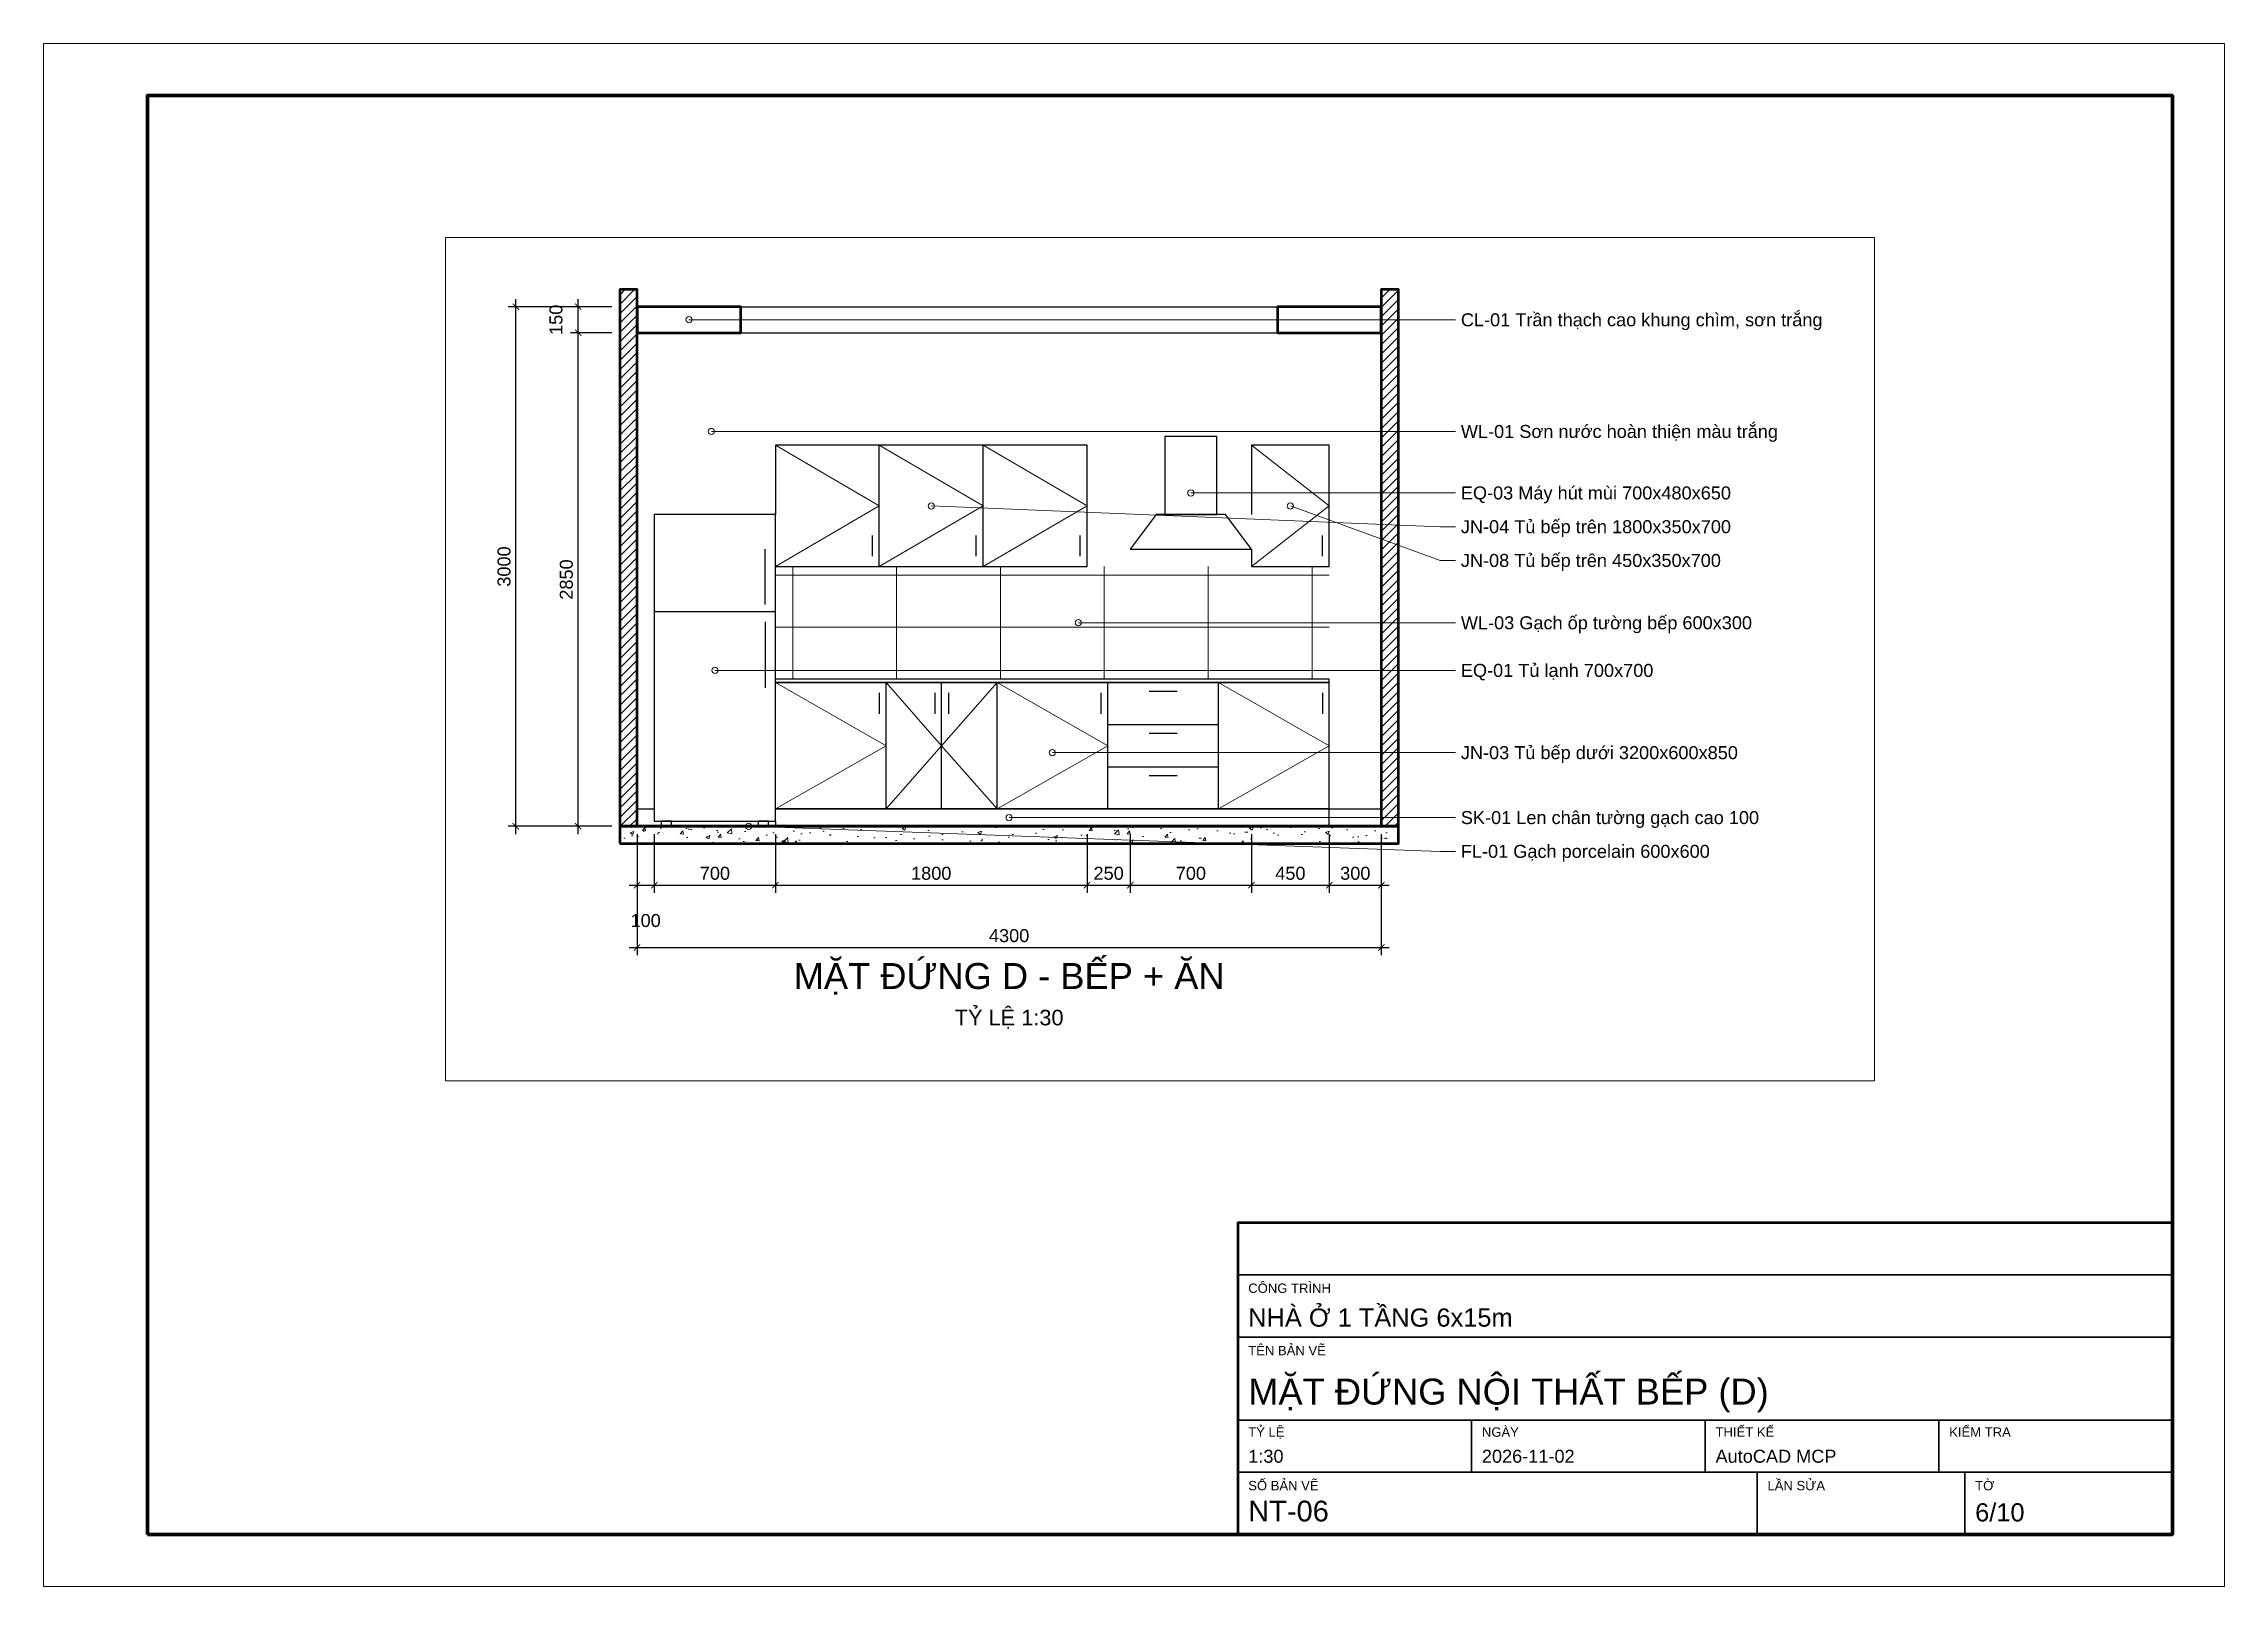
# Paper-space layout 'NT-06' of a CAD drawing. Header units: millimetres. Extents: x 0 to 420, y 0 to 297.
# The model-space entities are those that its viewports show. They can reach past a viewport. Long polylines and large blocks are cut down to what shows.
import ezdxf
from ezdxf.enums import TextEntityAlignment as Align

# ---------------------------------------------------------------- set-up
doc = ezdxf.new("R2010")
doc.units = ezdxf.units.MM
doc.header["$LTSCALE"] = 40
doc.linetypes.add('HIDDEN', pattern=[9.525, 6.35, -3.175])
for name, color, linetype, lineweight in [('A-ANNO-DIMS', 1, 'Continuous', 18), ('A-ANNO-NOTE', 7, 'Continuous', 18), ('A-ANNO-TEXT', 7, 'Continuous', 18), ('A-ANNO-TTLB', 7, 'Continuous', 35), ('A-ELEV', 7, 'Continuous', 25), ('A-ELEV-OTLN', 7, 'Continuous', 50), ('A-ELEV-PATT', 8, 'Continuous', 9), ('A-HIDD', 8, 'HIDDEN', 18), ('A-SECT', 7, 'Continuous', 50), ('A-SECT-PATT', 8, 'Continuous', 9)]:
    doc.layers.add(name, color=color, linetype=linetype, lineweight=lineweight)
doc.layers.add('A-ANNO-VPRT', color=8, linetype='Continuous', lineweight=9, plot=False)
doc.styles.add('MCP-ARIAL', font='arial.ttf')
doc.dimstyles.new('MCP-1-30', dxfattribs={"dimscale": 30, "dimtxt": 2.5, "dimasz": 1.2, "dimexe": 1.5, "dimexo": 1.5, "dimgap": 1, "dimtad": 1, "dimdec": 0, "dimdsep": 46, "dimtxsty": 'MCP-ARIAL', "dimblk": 'ARCHTICK', "dimblk1": 'ARCHTICK', "dimblk2": 'ARCHTICK', "dimcen": 0.09, "dimdle": 1.5, "dimclrd": 256, "dimclre": 256, "dimclrt": 256, "dimadec": 0, "dimazin": 0, "dimtfac": 1, "dimtdec": 4, "dimtmove": 2, "dimatfit": 3, "dimfxl": 1, "dimtolj": 1, "dimtzin": 0, "dimarcsym": 0})

# ---------------------------------------------------------------- blocks, each defined once
blk = doc.blocks.new('_ArchTick')
at = {"color": 0, "linetype": 'ByBlock', "const_width": 0.15}
blk.add_lwpolyline([(-0.5, -0.5), (0.5, 0.5)], dxfattribs=at)
blk = doc.blocks.new('*D178')
at = {"layer": 'A-ANNO-DIMS', "lineweight": -2, "transparency": 16777216}
for p, q in [((155398, -49709), (155398, -50049)), ((155498, -49709), (155498, -50049)), ((155353, -50004), (155543, -50004))]:
    blk.add_line(p, q, dxfattribs=at)
at = {"layer": 'Defpoints', "color": 0, "transparency": 16777216}
for p in [(155398, -49664), (155498, -49664), (155498, -50004)]:
    blk.add_point(p, dxfattribs=at)
at = {"layer": 'A-ANNO-DIMS', "lineweight": -2, "transparency": 16777216, "xscale": 36, "yscale": 36, "zscale": 36, "rotation": 180}
blk.add_blockref('_ArchTick', (155398, -50004), dxfattribs=at)
at = {"layer": 'A-ANNO-DIMS', "lineweight": -2, "transparency": 16777216, "xscale": 36, "yscale": 36, "zscale": 36}
blk.add_blockref('_ArchTick', (155498, -50004), dxfattribs=at)
at = {"layer": 'A-ANNO-DIMS', "transparency": 16777216, "insert": (155448, -50209), "char_height": 75, "attachment_point": 5, "style": 'MCP-ARIAL'}
blk.add_mtext('\\A1;100', dxfattribs=at)
blk = doc.blocks.new('*D179')
at = {"layer": 'A-ANNO-DIMS', "lineweight": -2, "transparency": 16777216}
for p, q in [((155498, -49709), (155498, -50049)), ((156198, -49709), (156198, -50049)), ((155453, -50004), (156243, -50004))]:
    blk.add_line(p, q, dxfattribs=at)
at = {"layer": 'Defpoints', "color": 0, "transparency": 16777216}
for p in [(155498, -49664), (156198, -49664), (156198, -50004)]:
    blk.add_point(p, dxfattribs=at)
at = {"layer": 'A-ANNO-DIMS', "lineweight": -2, "transparency": 16777216, "xscale": 36, "yscale": 36, "zscale": 36, "rotation": 180}
blk.add_blockref('_ArchTick', (155498, -50004), dxfattribs=at)
at = {"layer": 'A-ANNO-DIMS', "lineweight": -2, "transparency": 16777216, "xscale": 36, "yscale": 36, "zscale": 36}
blk.add_blockref('_ArchTick', (156198, -50004), dxfattribs=at)
at = {"layer": 'A-ANNO-DIMS', "transparency": 16777216, "insert": (155848, -49936), "char_height": 75, "attachment_point": 5, "style": 'MCP-ARIAL'}
blk.add_mtext('\\A1;700', dxfattribs=at)
blk = doc.blocks.new('*D180')
at = {"layer": 'A-ANNO-DIMS', "lineweight": -2, "transparency": 16777216}
for p, q in [((156198, -49709), (156198, -50049)), ((157998, -49709), (157998, -50049)), ((156153, -50004), (158043, -50004))]:
    blk.add_line(p, q, dxfattribs=at)
at = {"layer": 'Defpoints', "color": 0, "transparency": 16777216}
for p in [(156198, -49664), (157998, -49664), (157998, -50004)]:
    blk.add_point(p, dxfattribs=at)
at = {"layer": 'A-ANNO-DIMS', "lineweight": -2, "transparency": 16777216, "xscale": 36, "yscale": 36, "zscale": 36, "rotation": 180}
blk.add_blockref('_ArchTick', (156198, -50004), dxfattribs=at)
at = {"layer": 'A-ANNO-DIMS', "lineweight": -2, "transparency": 16777216, "xscale": 36, "yscale": 36, "zscale": 36}
blk.add_blockref('_ArchTick', (157998, -50004), dxfattribs=at)
at = {"layer": 'A-ANNO-DIMS', "transparency": 16777216, "insert": (157098, -49936), "char_height": 75, "attachment_point": 5, "style": 'MCP-ARIAL'}
blk.add_mtext('\\A1;1800', dxfattribs=at)
blk = doc.blocks.new('*D181')
at = {"layer": 'A-ANNO-DIMS', "lineweight": -2, "transparency": 16777216}
for p, q in [((157998, -49709), (157998, -50049)), ((158248, -49709), (158248, -50049)), ((157953, -50004), (158293, -50004))]:
    blk.add_line(p, q, dxfattribs=at)
at = {"layer": 'Defpoints', "color": 0, "transparency": 16777216}
for p in [(157998, -49664), (158248, -49664), (158248, -50004)]:
    blk.add_point(p, dxfattribs=at)
at = {"layer": 'A-ANNO-DIMS', "lineweight": -2, "transparency": 16777216, "xscale": 36, "yscale": 36, "zscale": 36, "rotation": 180}
blk.add_blockref('_ArchTick', (157998, -50004), dxfattribs=at)
at = {"layer": 'A-ANNO-DIMS', "lineweight": -2, "transparency": 16777216, "xscale": 36, "yscale": 36, "zscale": 36}
blk.add_blockref('_ArchTick', (158248, -50004), dxfattribs=at)
at = {"layer": 'A-ANNO-DIMS', "transparency": 16777216, "insert": (158123, -49936), "char_height": 75, "attachment_point": 5, "style": 'MCP-ARIAL'}
blk.add_mtext('\\A1;250', dxfattribs=at)
blk = doc.blocks.new('*D182')
at = {"layer": 'A-ANNO-DIMS', "lineweight": -2, "transparency": 16777216}
for p, q in [((158248, -49709), (158248, -50049)), ((158948, -49709), (158948, -50049)), ((158203, -50004), (158993, -50004))]:
    blk.add_line(p, q, dxfattribs=at)
at = {"layer": 'Defpoints', "color": 0, "transparency": 16777216}
for p in [(158248, -49664), (158948, -49664), (158948, -50004)]:
    blk.add_point(p, dxfattribs=at)
at = {"layer": 'A-ANNO-DIMS', "lineweight": -2, "transparency": 16777216, "xscale": 36, "yscale": 36, "zscale": 36, "rotation": 180}
blk.add_blockref('_ArchTick', (158248, -50004), dxfattribs=at)
at = {"layer": 'A-ANNO-DIMS', "lineweight": -2, "transparency": 16777216, "xscale": 36, "yscale": 36, "zscale": 36}
blk.add_blockref('_ArchTick', (158948, -50004), dxfattribs=at)
at = {"layer": 'A-ANNO-DIMS', "transparency": 16777216, "insert": (158598, -49936), "char_height": 75, "attachment_point": 5, "style": 'MCP-ARIAL'}
blk.add_mtext('\\A1;700', dxfattribs=at)
blk = doc.blocks.new('*D183')
at = {"layer": 'A-ANNO-DIMS', "lineweight": -2, "transparency": 16777216}
for p, q in [((158948, -49709), (158948, -50049)), ((159398, -49709), (159398, -50049)), ((158903, -50004), (159443, -50004))]:
    blk.add_line(p, q, dxfattribs=at)
at = {"layer": 'Defpoints', "color": 0, "transparency": 16777216}
for p in [(158948, -49664), (159398, -49664), (159398, -50004)]:
    blk.add_point(p, dxfattribs=at)
at = {"layer": 'A-ANNO-DIMS', "lineweight": -2, "transparency": 16777216, "xscale": 36, "yscale": 36, "zscale": 36, "rotation": 180}
blk.add_blockref('_ArchTick', (158948, -50004), dxfattribs=at)
at = {"layer": 'A-ANNO-DIMS', "lineweight": -2, "transparency": 16777216, "xscale": 36, "yscale": 36, "zscale": 36}
blk.add_blockref('_ArchTick', (159398, -50004), dxfattribs=at)
at = {"layer": 'A-ANNO-DIMS', "transparency": 16777216, "insert": (159173, -49936), "char_height": 75, "attachment_point": 5, "style": 'MCP-ARIAL'}
blk.add_mtext('\\A1;450', dxfattribs=at)
blk = doc.blocks.new('*D184')
at = {"layer": 'A-ANNO-DIMS', "lineweight": -2, "transparency": 16777216}
for p, q in [((159398, -49709), (159398, -50049)), ((159698, -49709), (159698, -50049)), ((159353, -50004), (159743, -50004))]:
    blk.add_line(p, q, dxfattribs=at)
at = {"layer": 'Defpoints', "color": 0, "transparency": 16777216}
for p in [(159398, -49664), (159698, -49664), (159698, -50004)]:
    blk.add_point(p, dxfattribs=at)
at = {"layer": 'A-ANNO-DIMS', "lineweight": -2, "transparency": 16777216, "xscale": 36, "yscale": 36, "zscale": 36, "rotation": 180}
blk.add_blockref('_ArchTick', (159398, -50004), dxfattribs=at)
at = {"layer": 'A-ANNO-DIMS', "lineweight": -2, "transparency": 16777216, "xscale": 36, "yscale": 36, "zscale": 36}
blk.add_blockref('_ArchTick', (159698, -50004), dxfattribs=at)
at = {"layer": 'A-ANNO-DIMS', "transparency": 16777216, "insert": (159548, -49936), "char_height": 75, "attachment_point": 5, "style": 'MCP-ARIAL'}
blk.add_mtext('\\A1;300', dxfattribs=at)
blk = doc.blocks.new('*D185')
at = {"layer": 'A-ANNO-DIMS', "lineweight": -2, "transparency": 16777216}
for p, q in [((155398, -49709), (155398, -50409)), ((159698, -49709), (159698, -50409)), ((155353, -50364), (159743, -50364))]:
    blk.add_line(p, q, dxfattribs=at)
at = {"layer": 'Defpoints', "color": 0, "transparency": 16777216}
for p in [(155398, -49664), (159698, -49664), (159698, -50364)]:
    blk.add_point(p, dxfattribs=at)
at = {"layer": 'A-ANNO-DIMS', "lineweight": -2, "transparency": 16777216, "xscale": 36, "yscale": 36, "zscale": 36, "rotation": 180}
blk.add_blockref('_ArchTick', (155398, -50364), dxfattribs=at)
at = {"layer": 'A-ANNO-DIMS', "lineweight": -2, "transparency": 16777216, "xscale": 36, "yscale": 36, "zscale": 36}
blk.add_blockref('_ArchTick', (159698, -50364), dxfattribs=at)
at = {"layer": 'A-ANNO-DIMS', "transparency": 16777216, "insert": (157548, -50296), "char_height": 75, "attachment_point": 5, "style": 'MCP-ARIAL'}
blk.add_mtext('\\A1;4300', dxfattribs=at)
blk = doc.blocks.new('*D186')
at = {"layer": 'A-ANNO-DIMS', "lineweight": -2, "transparency": 16777216}
for p, q in [((155253, -46814), (155013, -46814)), ((155058, -49709), (155058, -46769)), ((155253, -49664), (155013, -49664))]:
    blk.add_line(p, q, dxfattribs=at)
at = {"layer": 'Defpoints', "color": 0, "transparency": 16777216}
for p in [(155058, -46814), (155298, -46814), (155298, -49664)]:
    blk.add_point(p, dxfattribs=at)
at = {"layer": 'A-ANNO-DIMS', "lineweight": -2, "transparency": 16777216, "xscale": 36, "yscale": 36, "zscale": 36}
for p, rotation in [((155058, -46814), 90), ((155058, -49664), 270)]:
    blk.add_blockref('_ArchTick', p, dxfattribs=dict(at, rotation=rotation))
at = {"layer": 'A-ANNO-DIMS', "transparency": 16777216, "insert": (154990, -48239), "char_height": 75, "attachment_point": 5, "rotation": 90, "style": 'MCP-ARIAL'}
blk.add_mtext('\\A1;2850', dxfattribs=at)
blk = doc.blocks.new('*D187')
at = {"layer": 'A-ANNO-DIMS', "lineweight": -2, "transparency": 16777216}
for p, q in [((155058, -46859), (155058, -46619)), ((155253, -46664), (155013, -46664)), ((155253, -46814), (155013, -46814))]:
    blk.add_line(p, q, dxfattribs=at)
at = {"layer": 'Defpoints', "color": 0, "transparency": 16777216}
for p in [(155058, -46664), (155298, -46664), (155298, -46814)]:
    blk.add_point(p, dxfattribs=at)
at = {"layer": 'A-ANNO-DIMS', "lineweight": -2, "transparency": 16777216, "xscale": 36, "yscale": 36, "zscale": 36}
for p, rotation in [((155058, -46664), 90), ((155058, -46814), 270)]:
    blk.add_blockref('_ArchTick', p, dxfattribs=dict(at, rotation=rotation))
at = {"layer": 'A-ANNO-DIMS', "transparency": 16777216, "insert": (154930, -46739), "char_height": 75, "attachment_point": 5, "rotation": 90, "style": 'MCP-ARIAL'}
blk.add_mtext('\\A1;150', dxfattribs=at)
blk = doc.blocks.new('*D188')
at = {"layer": 'A-ANNO-DIMS', "lineweight": -2, "transparency": 16777216}
for p, q in [((154698, -49709), (154698, -46619)), ((155253, -46664), (154653, -46664)), ((155253, -49664), (154653, -49664))]:
    blk.add_line(p, q, dxfattribs=at)
at = {"layer": 'Defpoints', "color": 0, "transparency": 16777216}
for p in [(154698, -46664), (155298, -46664), (155298, -49664)]:
    blk.add_point(p, dxfattribs=at)
at = {"layer": 'A-ANNO-DIMS', "lineweight": -2, "transparency": 16777216, "xscale": 36, "yscale": 36, "zscale": 36}
for p, rotation in [((154698, -46664), 90), ((154698, -49664), 270)]:
    blk.add_blockref('_ArchTick', p, dxfattribs=dict(at, rotation=rotation))
at = {"layer": 'A-ANNO-DIMS', "transparency": 16777216, "insert": (154630, -48164), "char_height": 75, "attachment_point": 5, "rotation": 90, "style": 'MCP-ARIAL'}
blk.add_mtext('\\A1;3000', dxfattribs=at)

msp = doc.modelspace()

# ---------------------------------------------------------------- hatches: boundary and pattern name
at = {"layer": 'A-SECT-PATT'}
h = msp.add_hatch(dxfattribs=at)
h.set_pattern_fill('ANSI31', color=256, scale=12, style=0)
h.paths.add_polyline_path([(155297.98, -49663.86), (155397.98, -49663.86), (155397.98, -46563.86), (155297.98, -46563.86)], flags=16)
h = msp.add_hatch(dxfattribs=at)
h.set_pattern_fill('ANSI31', color=256, scale=12, style=0)
h.paths.add_polyline_path([(159697.98, -49663.86), (159797.98, -49663.86), (159797.98, -46563.86), (159697.98, -46563.86)], flags=16)
h = msp.add_hatch(dxfattribs=at)
h.set_pattern_fill('AR-CONC', color=256, scale=1.2, style=0)
h.paths.add_polyline_path([(155297.98, -49763.86), (159797.98, -49763.86), (159797.98, -49663.86), (155297.98, -49663.86)], flags=16)

# ---------------------------------------------------------------- linework, layer by layer
at = {"layer": 'A-ANNO-NOTE'}
for points in [[(155697.98, -46738.86), (160037.98, -46738.86), (160127.98, -46738.86)], [(155827.98, -47383.86), (160037.98, -47383.86), (160127.98, -47383.86)], [(158597.98, -47738.86), (160037.98, -47738.86), (160127.98, -47738.86)], [(157097.98, -47813.86), (160037.98, -47933.86), (160127.98, -47933.86)], [(159172.98, -47813.86), (160037.98, -48128.86), (160127.98, -48128.86)], [(157947.98, -48488.86), (160037.98, -48488.86), (160127.98, -48488.86)], [(155847.98, -48763.86), (160037.98, -48763.86), (160127.98, -48763.86)], [(157797.98, -49238.86), (160037.98, -49238.86), (160127.98, -49238.86)], [(157547.98, -49613.86), (160037.98, -49613.86), (160127.98, -49613.86)], [(156042.98, -49663.86), (160037.98, -49808.86), (160127.98, -49808.86)]]:
    msp.add_lwpolyline(points, dxfattribs=at)
for centre in [(155697.98, -46738.86), (155827.98, -47383.86), (158597.98, -47738.86), (157097.98, -47813.86), (159172.98, -47813.86), (157947.98, -48488.86), (155847.98, -48763.86), (157797.98, -49238.86), (157547.98, -49613.86), (156042.98, -49663.86)]:
    msp.add_circle(centre, 18, dxfattribs=at)
at = {"layer": 'A-ELEV'}
for p, q in [((155397.98, -46663.86), (159697.98, -46663.86)), ((155997.98, -46813.86), (155997.98, -46663.86)), ((159097.98, -46813.86), (159097.98, -46663.86)), ((155397.98, -46813.86), (159697.98, -46813.86)), ((156797.98, -47463.86), (156197.98, -47463.86)), ((156197.98, -47463.86), (156197.98, -47863.86)), ((156797.98, -48163.86), (156797.98, -47463.86)), ((157397.98, -47463.86), (156797.98, -47463.86)), ((157397.98, -48163.86), (157397.98, -47463.86)), ((157997.98, -47463.86), (157397.98, -47463.86)), ((157997.98, -48163.86), (157997.98, -47463.86)), ((158747.98, -47413.86), (158447.98, -47413.86)), ((158447.98, -47413.86), (158447.98, -47863.86)), ((158747.98, -47863.86), (158747.98, -47413.86)), ((159397.98, -47463.86), (158947.98, -47463.86)), ((158947.98, -47463.86), (158947.98, -47863.86)), ((159397.98, -48163.86), (159397.98, -47463.86)), ((156197.98, -47863.86), (155497.98, -47863.86)), ((155497.98, -47863.86), (155497.98, -49633.86)), ((156197.98, -49633.86), (156197.98, -47863.86)), ((158397.98, -47863.86), (158247.98, -48063.86)), ((158797.98, -47863.86), (158397.98, -47863.86)), ((158447.98, -47863.86), (158747.98, -47863.86)), ((158947.98, -48063.86), (158797.98, -47863.86)), ((156757.98, -48103.86), (156757.98, -47983.86)), ((157357.98, -48103.86), (157357.98, -47983.86)), ((157957.98, -48103.86), (157957.98, -47983.86)), ((159357.98, -48103.86), (159357.98, -47983.86)), ((156137.98, -48383.86), (156137.98, -48063.86)), ((158247.98, -48063.86), (158947.98, -48063.86)), ((158947.98, -48063.86), (158947.98, -48163.86)), ((156197.98, -48163.86), (156797.98, -48163.86)), ((156797.98, -48163.86), (157397.98, -48163.86)), ((157397.98, -48163.86), (157997.98, -48163.86)), ((158947.98, -48163.86), (159397.98, -48163.86)), ((155497.98, -48423.86), (156197.98, -48423.86)), ((156137.98, -48483.86), (156137.98, -48863.86)), ((159397.98, -48813.86), (156197.98, -48813.86)), ((156197.98, -48833.86), (159397.98, -48833.86)), ((156837.98, -48833.86), (156197.98, -48833.86)), ((156837.98, -49563.86), (156837.98, -48833.86)), ((157477.98, -48833.86), (156837.98, -48833.86)), ((157157.98, -49563.86), (157157.98, -48833.86)), ((157477.98, -49563.86), (157477.98, -48833.86)), ((158117.98, -48833.86), (157477.98, -48833.86)), ((158117.98, -49563.86), (158117.98, -48833.86)), ((158757.98, -48833.86), (158117.98, -48833.86)), ((158357.98, -48883.86), (158517.98, -48883.86)), ((158757.98, -49563.86), (158757.98, -48833.86)), ((159397.98, -48833.86), (158757.98, -48833.86)), ((159397.98, -48833.86), (159397.98, -48813.86)), ((159397.98, -49563.86), (159397.98, -48833.86)), ((156797.98, -48893.86), (156797.98, -49013.86)), ((157117.98, -48893.86), (157117.98, -49013.86)), ((157197.98, -48893.86), (157197.98, -49013.86)), ((158077.98, -48893.86), (158077.98, -49013.86)), ((159357.98, -48893.86), (159357.98, -49013.86)), ((158117.98, -49077.19), (158757.98, -49077.19)), ((158357.98, -49127.19), (158517.98, -49127.19)), ((158117.98, -49320.52), (158757.98, -49320.52)), ((158357.98, -49370.52), (158517.98, -49370.52)), ((155397.98, -49563.86), (155497.98, -49563.86)), ((155497.98, -49633.86), (156197.98, -49633.86)), ((155597.98, -49633.86), (155537.98, -49633.86)), ((155537.98, -49633.86), (155537.98, -49663.86)), ((155597.98, -49663.86), (155597.98, -49633.86)), ((156157.98, -49633.86), (156097.98, -49633.86)), ((156097.98, -49633.86), (156097.98, -49663.86)), ((156157.98, -49663.86), (156157.98, -49633.86)), ((159397.98, -49563.86), (156197.98, -49563.86)), ((156197.98, -49563.86), (156837.98, -49563.86)), ((156197.98, -49633.86), (156197.98, -49663.86)), ((156837.98, -49563.86), (157477.98, -49563.86)), ((157477.98, -49563.86), (158117.98, -49563.86)), ((158117.98, -49563.86), (158757.98, -49563.86)), ((158757.98, -49563.86), (159397.98, -49563.86)), ((159397.98, -49563.86), (159697.98, -49563.86)), ((159397.98, -49663.86), (159397.98, -49563.86)), ((155537.98, -49663.86), (155597.98, -49663.86)), ((156097.98, -49663.86), (156157.98, -49663.86)), ((156197.98, -49663.86), (159397.98, -49663.86))]:
    msp.add_line(p, q, dxfattribs=at)
at = {"layer": 'A-ELEV-OTLN'}
msp.add_line((155397.98, -49663.86), (159697.98, -49663.86), dxfattribs=at)
at = {"layer": 'A-ELEV-PATT'}
for p, q in [((156197.98, -48213.86), (159397.98, -48213.86)), ((156297.98, -48813.86), (156297.98, -48163.86)), ((156897.98, -48813.86), (156897.98, -48163.86)), ((157497.98, -48813.86), (157497.98, -48163.86)), ((158097.98, -48813.86), (158097.98, -48163.86)), ((158697.98, -48813.86), (158697.98, -48163.86)), ((159297.98, -48813.86), (159297.98, -48163.86)), ((156197.98, -48513.86), (159397.98, -48513.86))]:
    msp.add_line(p, q, dxfattribs=at)
at = {"layer": 'A-HIDD', "ltscale": 0.3}
for p, q in [((156797.98, -47813.86), (156197.98, -47463.86)), ((157397.98, -47813.86), (156797.98, -47463.86)), ((157997.98, -47813.86), (157397.98, -47463.86)), ((159397.98, -47813.86), (158947.98, -47463.86)), ((156197.98, -48163.86), (156797.98, -47813.86)), ((156797.98, -48163.86), (157397.98, -47813.86)), ((157397.98, -48163.86), (157997.98, -47813.86)), ((158947.98, -48163.86), (159397.98, -47813.86)), ((156837.98, -49198.86), (156197.98, -48833.86)), ((157157.98, -49198.86), (156837.98, -48833.86)), ((157157.98, -49198.86), (157477.98, -48833.86)), ((158117.98, -49198.86), (157477.98, -48833.86)), ((159397.98, -49198.86), (158757.98, -48833.86)), ((156197.98, -49563.86), (156837.98, -49198.86)), ((156837.98, -49563.86), (157157.98, -49198.86)), ((157477.98, -49563.86), (157157.98, -49198.86)), ((157477.98, -49563.86), (158117.98, -49198.86)), ((158757.98, -49563.86), (159397.98, -49198.86))]:
    msp.add_line(p, q, dxfattribs=at)
at = {"layer": 'A-SECT'}
for points in [[(155297.98, -49663.86), (155397.98, -49663.86), (155397.98, -46563.86), (155297.98, -46563.86)], [(159697.98, -49663.86), (159797.98, -49663.86), (159797.98, -46563.86), (159697.98, -46563.86)], [(155397.98, -46813.86), (155997.98, -46813.86), (155997.98, -46663.86), (155397.98, -46663.86)], [(159097.98, -46813.86), (159697.98, -46813.86), (159697.98, -46663.86), (159097.98, -46663.86)], [(155297.98, -49763.86), (159797.98, -49763.86), (159797.98, -49663.86), (155297.98, -49663.86)]]:
    msp.add_lwpolyline(points, close=True, dxfattribs=at)

# ---------------------------------------------------------------- texts
at = {"layer": 'A-ANNO-NOTE', "style": 'MCP-ARIAL'}
for s, p in [('CL-01 Trần thạch cao khung chìm, sơn trắng', (160157.98, -46738.86)), ('WL-01 Sơn nước hoàn thiện màu trắng', (160157.98, -47383.86)), ('EQ-03 Máy hút mùi 700x480x650', (160157.98, -47738.86)), ('JN-04 Tủ bếp trên 1800x350x700', (160157.98, -47933.86)), ('JN-08 Tủ bếp trên 450x350x700', (160157.98, -48128.86)), ('WL-03 Gạch ốp tường bếp 600x300', (160157.98, -48488.86)), ('EQ-01 Tủ lạnh 700x700', (160157.98, -48763.86)), ('JN-03 Tủ bếp dưới 3200x600x850', (160157.98, -49238.86)), ('SK-01 Len chân tường gạch cao 100', (160157.98, -49613.86)), ('FL-01 Gạch porcelain 600x600', (160157.98, -49808.86))]:
    msp.add_text(s, height=75, dxfattribs=at).set_placement(p, align=Align.MIDDLE_LEFT)
at = {"layer": 'A-ANNO-TEXT', "style": 'MCP-ARIAL'}
for s, height, p in [('MẶT ĐỨNG D - BẾP + ĂN', 150, (157547.98, -50603.86)), ('TỶ LỆ 1:30', 90, (157547.98, -50813.86))]:
    msp.add_text(s, height=height, dxfattribs=at).set_placement(p, align=Align.CENTER)

# ---------------------------------------------------------------- dimensions: what is measured, and where the dimension line sits
at = {"layer": 'A-ANNO-DIMS'}
for base, p1, p2, picture, middle in [((154697.98, -46663.86), (155297.98, -49663.86), (155297.98, -46663.86), '*D188', (154629.661, -48163.86)), ((155057.98, -46663.86), (155297.98, -46813.86), (155297.98, -46663.86), '*D187', (154929.687, -46738.86)), ((155057.98, -46813.86), (155297.98, -49663.86), (155297.98, -46813.86), '*D186', (154989.687, -48238.86))]:
    dim = msp.add_linear_dim(base=base, p1=p1, p2=p2, angle=90, dimstyle='MCP-1-30', dxfattribs=at)
    dim.commit()
    dim.dimension.update_dxf_attribs({"geometry": picture, "text_midpoint": middle})
for base, p1, p2, picture, middle in [((155497.98, -50003.86), (155397.98, -49663.86), (155497.98, -49663.86), '*D178', (155447.98, -50208.739)), ((159697.98, -50363.86), (155397.98, -49663.86), (159697.98, -49663.86), '*D185', (157547.98, -50295.541)), ((156197.98, -50003.86), (155497.98, -49663.86), (156197.98, -49663.86), '*D179', (155847.98, -49935.567)), ((157997.98, -50003.86), (156197.98, -49663.86), (157997.98, -49663.86), '*D180', (157097.98, -49935.567)), ((158247.98, -50003.86), (157997.98, -49663.86), (158247.98, -49663.86), '*D181', (158122.98, -49935.567)), ((158947.98, -50003.86), (158247.98, -49663.86), (158947.98, -49663.86), '*D182', (158597.98, -49935.567)), ((159397.98, -50003.86), (158947.98, -49663.86), (159397.98, -49663.86), '*D183', (159172.98, -49935.567)), ((159697.98, -50003.86), (159397.98, -49663.86), (159697.98, -49663.86), '*D184', (159547.98, -49935.541))]:
    dim = msp.add_linear_dim(base=base, p1=p1, p2=p2, dimstyle='MCP-1-30', dxfattribs=at)
    dim.commit()
    dim.dimension.update_dxf_attribs({"geometry": picture, "text_midpoint": middle})

psp = doc.layouts.new('NT-06')

# ---------------------------------------------------------------- linework, layer by layer
at = {"layer": 'A-ANNO-TTLB'}
for p, q in [((230, 60), (410, 60)), ((230, 48), (410, 48)), ((230, 32), (410, 32)), ((275, 22), (275, 32)), ((320, 22), (320, 32)), ((365, 22), (365, 32)), ((230, 22), (410, 22)), ((330, 10), (330, 22)), ((370, 10), (370, 22))]:
    psp.add_line(p, q, dxfattribs=at)
at = {"layer": 'A-ANNO-TTLB', "lineweight": 9}
psp.add_lwpolyline([(0, 0), (420, 0), (420, 297), (0, 297)], close=True, dxfattribs=at)
at = {"layer": 'A-ANNO-TTLB', "lineweight": 70}
psp.add_lwpolyline([(20, 10), (410, 10), (410, 287), (20, 287)], close=True, dxfattribs=at)
at = {"layer": 'A-ANNO-TTLB', "lineweight": 50}
psp.add_lwpolyline([(230, 10), (410, 10), (410, 70), (230, 70)], close=True, dxfattribs=at)

# ---------------------------------------------------------------- texts
at = {"layer": 'A-ANNO-TTLB', "style": 'MCP-ARIAL'}
for s, height, p in [('CÔNG TRÌNH', 1.8, (232, 56.5)), ('NHÀ Ở 1 TẦNG 6x15m', 3.5, (232, 50)), ('TÊN BẢN VẼ', 1.8, (232, 44.5)), ('MẶT ĐỨNG NỘI THẤT BẾP (D)', 5, (232, 35)), ('TỶ LỆ', 1.8, (232, 28.8)), ('NGÀY', 1.8, (277, 28.8)), ('THIẾT KẾ', 1.8, (322, 28.8)), ('KIỂM TRA', 1.8, (367, 28.8)), ('1:30', 2.5, (232, 23.8)), ('2026-11-02', 2.5, (277, 23.8)), ('AutoCAD MCP', 2.5, (322, 23.8)), ('SỐ BẢN VẼ', 1.8, (232, 18.5)), ('LẦN SỬA', 1.8, (332, 18.5)), ('TỜ', 1.8, (372, 18.5)), ('NT-06', 4, (232, 12.5)), ('6/10', 3.5, (372, 12.5))]:
    psp.add_text(s, height=height, dxfattribs=at).set_placement(p)

# ---------------------------------------------------------------- viewports
at = {"layer": 'A-ANNO-VPRT'}
psp.add_viewport(center=(215, 178.5), size=(275.23, 162.3333), view_center_point=(158419.5, -48699), view_height=4870, dxfattribs=at)

doc.saveas('drawing.dxf')
